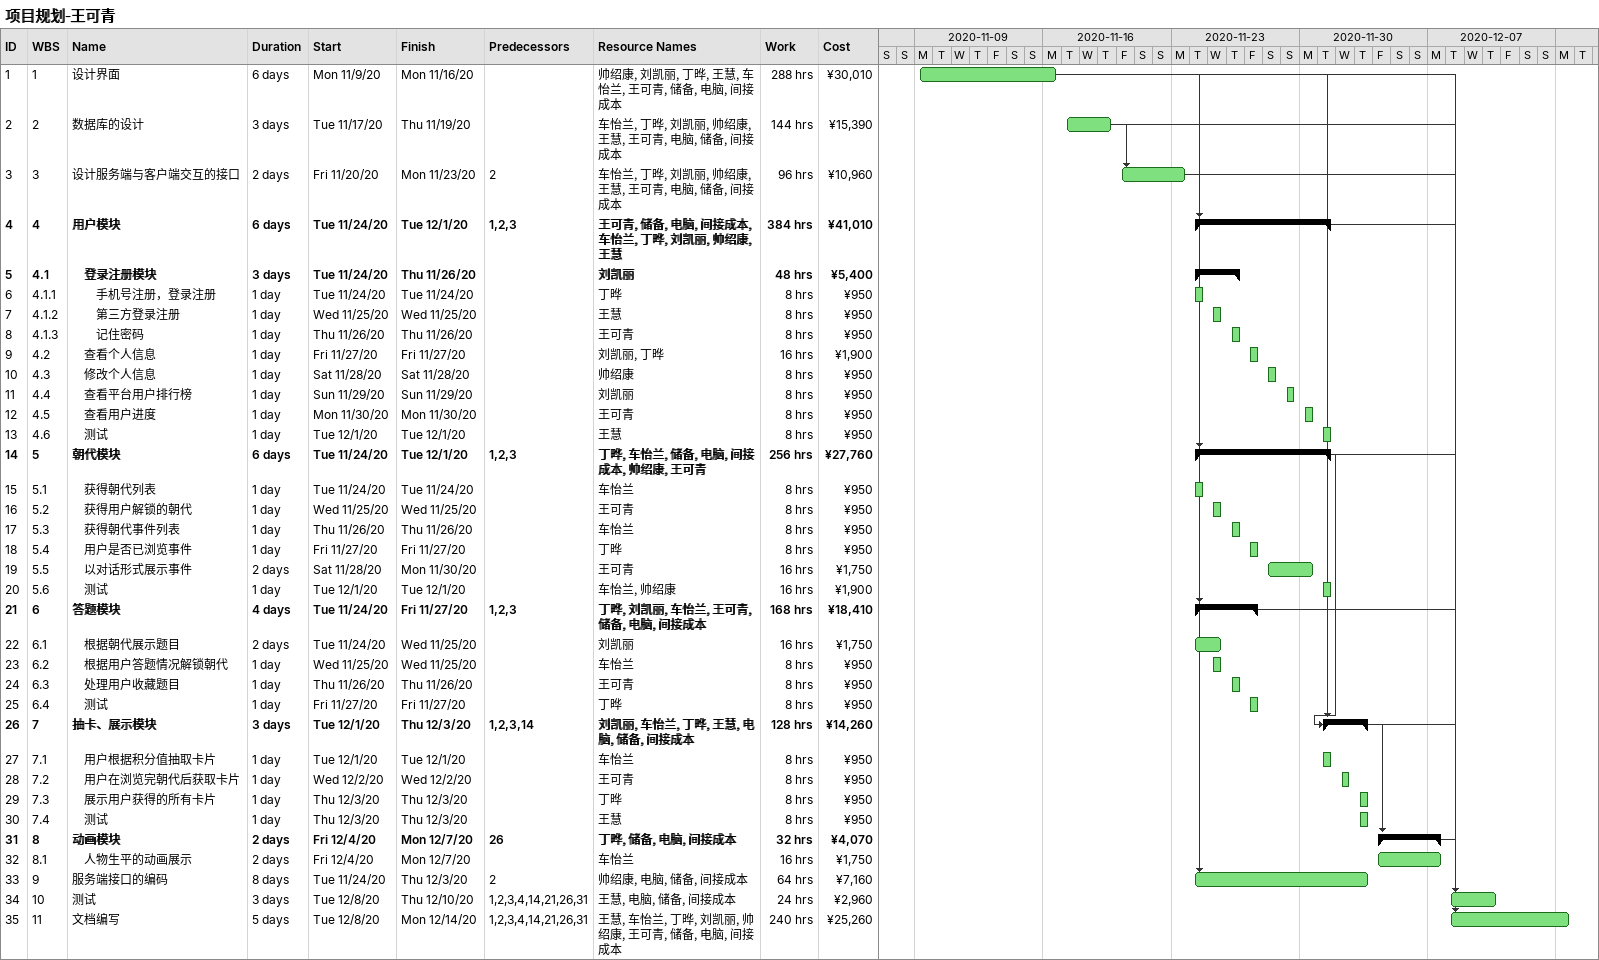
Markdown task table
项目规划-王可青

| ID | WBS | Task | Duration | Start | Finish | Predecessors | Resources | Work (h) | Cost (¥) |
|---|---|---|---|---|---|---|---|---|---|
| 1 | 1 | 设计界面 | 6d | 2020-11-09 | 2020-11-16 |  | 帅绍康, 刘凯丽, 丁晔, 王慧, 车怡兰, 王可青, 储备, 电脑, 间接成本 | 288 | 30010 |
| 2 | 2 | 数据库的设计 | 3d | 2020-11-17 | 2020-11-19 |  | 车怡兰, 丁晔, 刘凯丽, 帅绍康, 王慧, 王可青, 电脑, 储备, 间接成本 | 144 | 15390 |
| 3 | 3 | 设计服务端与客户端交互的接口 | 2d | 2020-11-20 | 2020-11-23 | 2 | 车怡兰, 丁晔, 刘凯丽, 帅绍康, 王慧, 王可青, 电脑, 储备, 间接成本 | 96 | 10960 |
| 4 | 4 | **用户模块** | 6d | 2020-11-24 | 2020-12-01 | 1, 2, 3 | 王可青, 储备, 电脑, 间接成本, 车怡兰, 丁晔, 刘凯丽, 帅绍康, 王慧 | 384 | 41010 |
| 5 | 4.1 | **登录注册模块** | 3d | 2020-11-24 | 2020-11-26 |  | 刘凯丽 | 48 | 5400 |
| 6 | 4.1.1 | 手机号注册，登录注册 | 1d | 2020-11-24 | 2020-11-24 |  | 丁晔 | 8 | 950 |
| 7 | 4.1.2 | 第三方登录注册 | 1d | 2020-11-25 | 2020-11-25 |  | 王慧 | 8 | 950 |
| 8 | 4.1.3 | 记住密码 | 1d | 2020-11-26 | 2020-11-26 |  | 王可青 | 8 | 950 |
| 9 | 4.2 | 查看个人信息 | 1d | 2020-11-27 | 2020-11-27 |  | 刘凯丽, 丁晔 | 16 | 1900 |
| 10 | 4.3 | 修改个人信息 | 1d | 2020-11-28 | 2020-11-28 |  | 帅绍康 | 8 | 950 |
| 11 | 4.4 | 查看平台用户排行榜 | 1d | 2020-11-29 | 2020-11-29 |  | 刘凯丽 | 8 | 950 |
| 12 | 4.5 | 查看用户进度 | 1d | 2020-11-30 | 2020-11-30 |  | 王可青 | 8 | 950 |
| 13 | 4.6 | 测试 | 1d | 2020-12-01 | 2020-12-01 |  | 王慧 | 8 | 950 |
| 14 | 5 | **朝代模块** | 6d | 2020-11-24 | 2020-12-01 | 1, 2, 3 | 丁晔, 车怡兰, 储备, 电脑, 间接成本, 帅绍康, 王可青 | 256 | 27760 |
| 15 | 5.1 | 获得朝代列表 | 1d | 2020-11-24 | 2020-11-24 |  | 车怡兰 | 8 | 950 |
| 16 | 5.2 | 获得用户解锁的朝代 | 1d | 2020-11-25 | 2020-11-25 |  | 王可青 | 8 | 950 |
| 17 | 5.3 | 获得朝代事件列表 | 1d | 2020-11-26 | 2020-11-26 |  | 车怡兰 | 8 | 950 |
| 18 | 5.4 | 用户是否已浏览事件 | 1d | 2020-11-27 | 2020-11-27 |  | 丁晔 | 8 | 950 |
| 19 | 5.5 | 以对话形式展示事件 | 2d | 2020-11-28 | 2020-11-30 |  | 王可青 | 16 | 1750 |
| 20 | 5.6 | 测试 | 1d | 2020-12-01 | 2020-12-01 |  | 车怡兰, 帅绍康 | 16 | 1900 |
| 21 | 6 | **答题模块** | 4d | 2020-11-24 | 2020-11-27 | 1, 2, 3 | 丁晔, 刘凯丽, 车怡兰, 王可青, 储备, 电脑, 间接成本 | 168 | 18410 |
| 22 | 6.1 | 根据朝代展示题目 | 2d | 2020-11-24 | 2020-11-25 |  | 刘凯丽 | 16 | 1750 |
| 23 | 6.2 | 根据用户答题情况解锁朝代 | 1d | 2020-11-25 | 2020-11-25 |  | 车怡兰 | 8 | 950 |
| 24 | 6.3 | 处理用户收藏题目 | 1d | 2020-11-26 | 2020-11-26 |  | 王可青 | 8 | 950 |
| 25 | 6.4 | 测试 | 1d | 2020-11-27 | 2020-11-27 |  | 丁晔 | 8 | 950 |
| 26 | 7 | **抽卡、展示模块** | 3d | 2020-12-01 | 2020-12-03 | 1, 2, 3, 14 | 刘凯丽, 车怡兰, 丁晔, 王慧, 电脑, 储备, 间接成本 | 128 | 14260 |
| 27 | 7.1 | 用户根据积分值抽取卡片 | 1d | 2020-12-01 | 2020-12-01 |  | 车怡兰 | 8 | 950 |
| 28 | 7.2 | 用户在浏览完朝代后获取卡片 | 1d | 2020-12-02 | 2020-12-02 |  | 王可青 | 8 | 950 |
| 29 | 7.3 | 展示用户获得的所有卡片 | 1d | 2020-12-03 | 2020-12-03 |  | 丁晔 | 8 | 950 |
| 30 | 7.4 | 测试 | 1d | 2020-12-03 | 2020-12-03 |  | 王慧 | 8 | 950 |
| 31 | 8 | **动画模块** | 2d | 2020-12-04 | 2020-12-07 | 26 | 丁晔, 储备, 电脑, 间接成本 | 32 | 4070 |
| 32 | 8.1 | 人物生平的动画展示 | 2d | 2020-12-04 | 2020-12-07 |  | 车怡兰 | 16 | 1750 |
| 33 | 9 | 服务端接口的编码 | 8d | 2020-11-24 | 2020-12-03 | 2 | 帅绍康, 电脑, 储备, 间接成本 | 64 | 7160 |
| 34 | 10 | 测试 | 3d | 2020-12-08 | 2020-12-10 | 1, 2, 3, 4, 14, 21, 26, 31 | 王慧, 电脑, 储备, 间接成本 | 24 | 2960 |
| 35 | 11 | 文档编写 | 5d | 2020-12-08 | 2020-12-14 | 1, 2, 3, 4, 14, 21, 26, 31 | 王慧, 车怡兰, 丁晔, 刘凯丽, 帅绍康, 王可青, 储备, 电脑, 间接成本 | 240 | 25260 |
